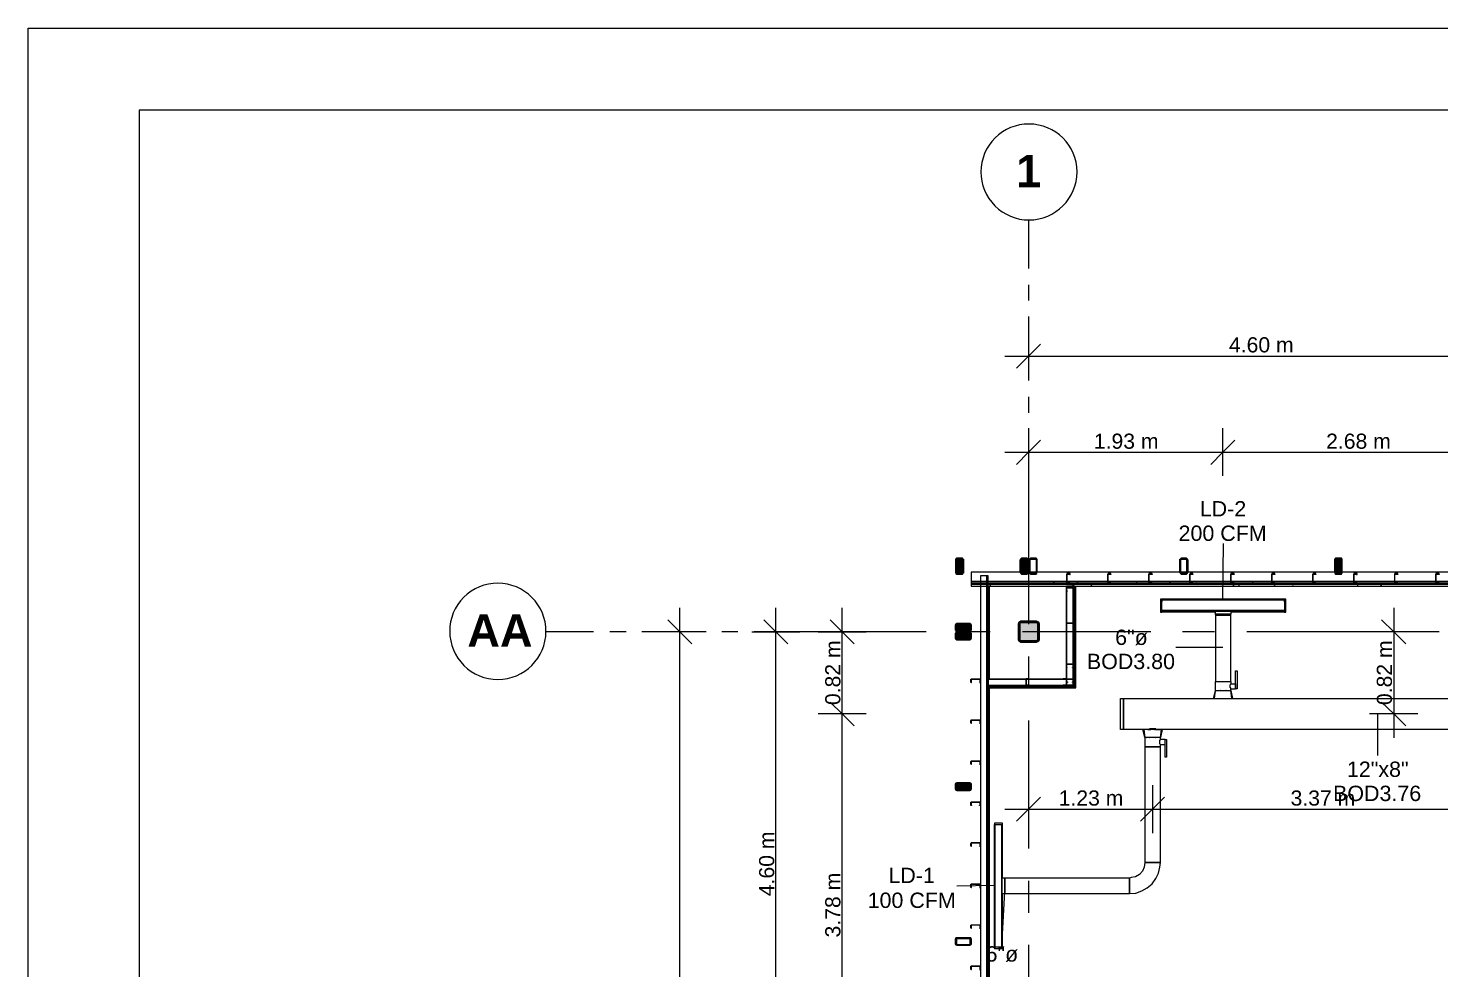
# Model space of a CAD drawing. Header units: metres. Extents: x -2 to 207, y -8 to 52.
# Drawn here: x -2.09 to 11.9, y 42.82 to 52.14 of the extents above; entities that cross this region are included whole.
import ezdxf

# ---------------------------------------------------------------- set-up
doc = ezdxf.new("R2010")
doc.units = ezdxf.units.M
for name, color, linetype, lineweight in [('HVAC - Ductos', 5, 'Continuous', 0), ('PDF_Text', 7, 'Continuous', 0), ('pie de plano', 7, 'Continuous', 0)]:
    doc.layers.add(name, color=color, linetype=linetype, lineweight=lineweight)
doc.layers.add('PDF_Geometry', color=7, linetype='Continuous', lineweight=0, true_color=0xaaaaaa)
doc.layers.add('PDF_Solid Fills', color=7, linetype='Continuous', lineweight=0, true_color=0xffffff)
doc.styles.add('PDF Helvetica', font='')
doc.styles.add('PDF Helvetica Bold', font='')
doc.styles.get('PDF Helvetica').set_extended_font_data('Helvetica')
doc.styles.get('PDF Helvetica Bold').set_extended_font_data('Helvetica', bold=True)

msp = doc.modelspace()

# ---------------------------------------------------------------- hatches: boundary and pattern name
at = {"layer": 'PDF_Solid Fills', "lineweight": 0, "transparency": 33554559}
for points in [[(7.161, 46.735), (7.161, 46.74), (7.165, 46.744), (7.17, 46.886), (7.17, 46.886), (7.165, 46.891), (7.096, 46.891), (7.096, 46.74), (7.106, 46.74), (7.16, 46.735)], [(7.747, 46.74), (7.801, 46.735), (7.802, 46.735), (7.802, 46.74), (7.807, 46.744), (7.811, 46.886), (7.811, 46.886), (7.807, 46.891), (7.738, 46.891), (7.733, 46.882), (7.733, 46.749), (7.738, 46.749), (7.738, 46.74)], [(7.825, 46.749), (7.829, 46.753), (7.834, 46.882), (7.894, 46.882), (7.894, 46.744), (7.834, 46.749), (7.829, 46.749), (7.829, 46.74), (7.834, 46.74), (7.889, 46.735), (7.889, 46.735), (7.889, 46.74), (7.898, 46.74), (7.898, 46.891), (7.829, 46.891), (7.825, 46.882)], [(9.314, 46.749), (9.319, 46.753), (9.323, 46.882), (9.383, 46.882), (9.383, 46.744), (9.323, 46.749), (9.319, 46.749), (9.319, 46.74), (9.328, 46.74), (9.378, 46.735), (9.378, 46.735), (9.378, 46.74), (9.387, 46.744), (9.392, 46.886), (9.387, 46.891), (9.319, 46.891), (9.314, 46.882)], [(10.913, 46.735), (10.913, 46.74), (10.918, 46.744), (10.922, 46.886), (10.922, 46.886), (10.918, 46.891), (10.849, 46.891), (10.849, 46.74), (10.858, 46.74), (10.912, 46.735)], [(7.092, 46.181), (7.096, 46.181), (7.096, 46.172), (7.106, 46.172), (7.234, 46.167), (7.234, 46.172), (7.243, 46.176), (7.248, 46.239), (7.248, 46.24), (7.243, 46.245), (7.096, 46.245), (7.092, 46.236)], [(7.106, 46.089), (7.233, 46.085), (7.234, 46.085), (7.234, 46.089), (7.243, 46.094), (7.248, 46.157), (7.248, 46.158), (7.243, 46.162), (7.096, 46.162), (7.092, 46.153), (7.092, 46.098), (7.096, 46.098), (7.096, 46.089)], [(7.715, 46.085), (7.72, 46.085), (7.72, 46.075), (7.724, 46.075), (7.729, 46.071), (7.738, 46.066), (7.894, 46.062), (7.894, 46.066), (7.907, 46.071), (7.917, 46.08), (7.921, 46.249), (7.917, 46.249), (7.917, 46.259), (7.907, 46.268), (7.729, 46.268), (7.724, 46.263), (7.72, 46.259), (7.715, 46.245)], [(7.106, 44.595), (7.233, 44.591), (7.234, 44.591), (7.234, 44.595), (7.243, 44.6), (7.248, 44.663), (7.248, 44.664), (7.243, 44.669), (7.096, 44.669), (7.092, 44.66), (7.092, 44.605), (7.096, 44.605), (7.096, 44.595)]]:
    msp.add_hatch(color=256, dxfattribs=at).paths.add_polyline_path(points)
h = msp.add_hatch(color=256, dxfattribs=at)
h.paths.add_polyline_path([(11.444, 46.74), (11.472, 46.735), (11.472, 46.74)])
h.paths.add_polyline_path([(11.444, 46.735), (11.44, 46.735), (11.44, 46.648)])
h = msp.add_hatch(color=256, dxfattribs=at)
h.paths.add_polyline_path([(9.41, 46.648), (9.41, 46.666), (7.248, 46.666), (7.248, 46.648)])
h.paths.add_polyline_path([(12.411, 46.648), (12.411, 46.666), (12.255, 46.666), (12.255, 46.648)])
h.paths.add_polyline_path([(12.251, 46.648), (12.251, 46.666), (11.444, 46.666), (11.444, 46.648)])
h.paths.add_polyline_path([(11.44, 46.648), (11.44, 46.666), (9.415, 46.666), (9.415, 46.648)])
h = msp.add_hatch(color=256, dxfattribs=at)
h.paths.add_polyline_path([(7.403, 34.429), (7.417, 34.429), (7.417, 46.717), (7.403, 46.717)])
h.paths.add_polyline_path([(7.403, 22.736), (7.417, 22.736), (7.417, 32.898), (7.403, 32.898)])
h.paths.add_polyline_path([(7.403, 21.233), (7.417, 21.233), (7.417, 22.722), (7.403, 22.722)])
h.paths.add_polyline_path([(7.417, 21.215), (7.403, 21.215), (7.403, 8.922), (7.417, 8.922)])
h.paths.add_polyline_path([(7.403, 32.912), (7.417, 32.912), (7.417, 34.41), (7.403, 34.41)])
h = msp.add_hatch(color=256, dxfattribs=at)
h.paths.add_polyline_path([(7.243, 43.07), (7.248, 43.133), (7.248, 43.134), (7.096, 43.134), (7.092, 43.129), (7.092, 43.07), (7.096, 43.07), (7.101, 43.065), (7.101, 43.129), (7.238, 43.129), (7.238, 43.065)])
h.paths.add_polyline_path([(7.106, 43.065), (7.233, 43.061), (7.234, 43.061), (7.234, 43.065)])

# ---------------------------------------------------------------- linework, layer by layer
at = {"layer": 'HVAC - Ductos', "color": 252, "lineweight": 0, "true_color": 0x939598}
for points in [[(7.816, 49.131), (7.816, 48.893), (7.816, 48.655)], [(7.935, 49.012), (7.816, 48.893), (7.697, 48.774)], [(7.582, 48.893), (12.416, 48.893), (21.611, 48.893), (30.811, 48.893), (40.007, 48.893), (49.202, 48.893), (58.636, 48.893)], [(7.816, 48.178), (7.816, 47.94), (7.816, 47.707)], [(9.74, 47.707), (9.74, 47.94), (9.74, 48.178)], [(7.935, 48.059), (7.816, 47.94), (7.697, 47.821)], [(9.859, 48.059), (9.74, 47.94), (9.621, 47.821)], [(7.582, 47.94), (9.74, 47.94), (12.416, 47.94), (13.625, 47.94), (15.875, 47.94), (18.06, 47.94), (20.214, 47.94), (21.611, 47.94), (22.844, 47.94), (25.212, 47.94), (27.274, 47.94), (29.469, 47.94)], [(4.361, 9.138), (4.361, 46.401)], [(5.314, 9.138), (5.314, 13.976), (5.314, 23.172), (5.314, 32.372), (5.314, 41.567), (5.314, 46.401)], [(5.557, 17.179), (5.571, 17.206), (5.612, 17.229), (5.676, 17.247), (5.763, 17.261), (5.864, 17.27), (5.969, 17.275), (5.969, 17.279), (5.969, 17.573), (5.969, 19.786), (5.969, 21.852), (5.969, 23.172), (5.969, 26.296), (5.969, 28.711), (5.969, 32.372), (5.969, 38.341), (5.969, 41.567), (5.969, 45.351), (5.969, 46.401)], [(4.599, 46.162), (4.361, 46.162), (4.123, 46.162)], [(4.242, 46.282), (4.361, 46.162), (4.48, 46.043)], [(5.076, 46.162), (5.314, 46.162), (5.552, 46.162)], [(5.195, 46.282), (5.314, 46.162), (5.433, 46.043)], [(5.731, 46.162), (5.969, 46.162), (6.208, 46.162)], [(5.85, 46.282), (5.969, 46.162), (6.088, 46.043)], [(5.85, 45.466), (5.969, 45.351), (6.088, 45.232)], [(6.208, 45.351), (5.969, 45.351), (5.731, 45.351)]]:
    msp.add_lwpolyline(points, dxfattribs=at)
at = {"layer": 'HVAC - Ductos', "lineweight": 0}
for points in [[(9.74, 46.488), (9.745, 47.038)], [(10.349, 46.465), (10.349, 46.488), (10.349, 46.483), (9.135, 46.483), (9.135, 46.488), (9.135, 46.465)], [(10.349, 46.488), (9.135, 46.488)], [(9.135, 46.414), (9.135, 46.424), (9.135, 46.433)], [(9.667, 46.359), (9.135, 46.359), (9.135, 46.364), (9.135, 46.382), (9.135, 46.392)], [(9.135, 46.378), (9.135, 46.382), (9.135, 46.387)], [(9.135, 46.364), (9.667, 46.364)], [(9.658, 45.503), (9.667, 45.581), (9.667, 45.672), (9.676, 45.672), (9.69, 45.672), (9.703, 45.672), (9.722, 45.672), (9.74, 45.672), (9.763, 45.672), (9.781, 45.672), (9.795, 45.672), (9.809, 45.672), (9.818, 45.672), (9.818, 46.327), (9.813, 46.327)], [(9.667, 46.337), (9.667, 46.369), (9.676, 46.369), (9.69, 46.369), (9.703, 46.369), (9.722, 46.369), (9.74, 46.369), (9.763, 46.369), (9.781, 46.369), (9.795, 46.369), (9.809, 46.369), (9.818, 46.369), (9.818, 46.337), (9.813, 46.337), (9.795, 46.337), (9.772, 46.337), (9.74, 46.337), (9.713, 46.337), (9.685, 46.337), (9.671, 46.337), (9.662, 46.337), (9.667, 46.327), (9.671, 46.327), (9.69, 46.327), (9.713, 46.327), (9.74, 46.327), (9.772, 46.327), (9.795, 46.327), (9.813, 46.327), (9.818, 46.327), (9.818, 46.337)], [(9.671, 46.327), (9.667, 46.327), (9.667, 45.672), (9.676, 45.672), (9.69, 45.672), (9.703, 45.672), (9.722, 45.672), (9.74, 45.672), (9.763, 45.672), (9.781, 45.672), (9.795, 45.672), (9.809, 45.672), (9.818, 45.672), (9.818, 45.649), (9.864, 45.649), (9.864, 45.645), (9.864, 45.64), (9.864, 45.631), (9.864, 45.626), (9.864, 45.622), (9.864, 45.613), (9.864, 45.608), (9.864, 45.603)], [(9.676, 46.327), (9.69, 46.327), (9.703, 46.327), (9.713, 46.327)], [(9.717, 46.327), (9.722, 46.327), (9.74, 46.327), (9.763, 46.327), (9.768, 46.327)], [(9.772, 46.327), (9.781, 46.327), (9.795, 46.327), (9.809, 46.327)], [(10.349, 46.392), (10.349, 46.382), (10.349, 46.364), (10.349, 46.359), (9.818, 46.359)], [(9.818, 46.364), (10.349, 46.364)], [(10.349, 46.433), (10.349, 46.424), (10.349, 46.414)], [(10.349, 46.387), (10.349, 46.382), (10.349, 46.378)], [(11.431, 46.401), (11.431, 45.113)], [(11.669, 46.162), (11.431, 46.162), (11.192, 46.162)], [(11.55, 46.043), (11.431, 46.162), (11.312, 46.282)], [(9.74, 46.007), (9.273, 46.007)], [(9.667, 45.581), (9.671, 45.581), (9.667, 45.581), (9.671, 45.581), (9.676, 45.581), (9.69, 45.581), (9.703, 45.581), (9.722, 45.581), (9.74, 45.581), (9.763, 45.581), (9.781, 45.581), (9.795, 45.581), (9.809, 45.581), (9.813, 45.581), (9.818, 45.581), (9.818, 45.599), (9.864, 45.599), (9.864, 45.778), (9.882, 45.778), (9.882, 45.599), (9.864, 45.599)], [(9.818, 45.599), (9.818, 45.603), (9.818, 45.608), (9.813, 45.613), (9.813, 45.622), (9.813, 45.631), (9.813, 45.64), (9.818, 45.645), (9.818, 45.649)], [(9.012, 45.196), (8.755, 45.196), (8.755, 45.503), (12.347, 45.503), (12.347, 45.196), (9.076, 45.196)], [(9.648, 45.503), (9.667, 45.581), (9.648, 45.503)], [(9.648, 45.503), (9.653, 45.503), (9.658, 45.503), (9.667, 45.503)], [(9.671, 45.503), (9.69, 45.503)], [(9.694, 45.503), (9.699, 45.503), (9.708, 45.503), (9.722, 45.503), (9.726, 45.503), (9.731, 45.503), (9.754, 45.503), (9.758, 45.503), (9.763, 45.503), (9.777, 45.503), (9.786, 45.503), (9.79, 45.503), (9.795, 45.503), (9.813, 45.503)], [(9.818, 45.503), (9.827, 45.503), (9.832, 45.503), (9.836, 45.503), (9.818, 45.581), (9.836, 45.503)], [(9.827, 45.503), (9.818, 45.581)], [(11.55, 45.232), (11.431, 45.351), (11.312, 45.466)], [(11.669, 45.351), (11.431, 45.351), (11.192, 45.351)], [(11.27, 45.351), (11.27, 44.939)], [(8.947, 45.196), (8.966, 45.118), (8.947, 45.196)], [(8.993, 45.196), (8.989, 45.196), (8.97, 45.196), (8.961, 45.196), (8.957, 45.196), (8.966, 45.118)], [(8.961, 45.196), (8.966, 45.196)], [(9.071, 45.196), (9.085, 45.196), (9.089, 45.196), (9.099, 45.196), (9.117, 45.196), (9.126, 45.196), (9.135, 45.196), (9.14, 45.196), (9.121, 45.118), (9.117, 45.118), (9.112, 45.118), (9.108, 45.118), (9.099, 45.118), (9.08, 45.118), (9.062, 45.118), (9.044, 45.118), (9.025, 45.118), (9.007, 45.118), (8.989, 45.118), (8.979, 45.118), (8.975, 45.118), (8.97, 45.118), (8.966, 45.118), (8.966, 45.026), (8.97, 45.026), (8.979, 45.026), (8.989, 45.026), (9.007, 45.026), (9.025, 45.026), (9.044, 45.026), (9.062, 45.026), (9.08, 45.026), (9.099, 45.026), (9.108, 45.026), (9.117, 45.026), (9.121, 45.026), (9.121, 45.049), (9.167, 45.049), (9.167, 45.054), (9.167, 45.058), (9.167, 45.067), (9.167, 45.072), (9.167, 45.081), (9.167, 45.086), (9.167, 45.09), (9.167, 45.095)], [(8.998, 45.196), (9.002, 45.196), (9.016, 45.196)], [(9.085, 45.196), (9.076, 45.196), (9.057, 45.196), (9.034, 45.196), (9.012, 45.196), (9.002, 45.196)], [(9.012, 45.205), (9.034, 45.205), (9.057, 45.205), (9.076, 45.205)], [(9.021, 45.196), (9.025, 45.196)], [(9.062, 45.196), (9.067, 45.196)], [(9.167, 45.099), (9.121, 45.099), (9.121, 45.118), (9.131, 45.196)], [(9.135, 45.196), (9.14, 45.196), (9.121, 45.118)], [(9.121, 45.049), (9.117, 45.054), (9.117, 45.058), (9.117, 45.067), (9.117, 45.077), (9.117, 45.086), (9.117, 45.09), (9.121, 45.095), (9.121, 45.099)], [(7.816, 44.646), (7.816, 44.408), (7.816, 44.169)], [(9.044, 44.646), (9.044, 44.408), (9.044, 44.169)], [(7.935, 44.527), (7.816, 44.408), (7.697, 44.289)], [(9.163, 44.527), (9.044, 44.408), (8.925, 44.289)], [(7.582, 44.408), (9.044, 44.408), (12.416, 44.408), (13.172, 44.408), (14.67, 44.408), (18.056, 44.408), (21.611, 44.408), (22.367, 44.408), (24.081, 44.408), (25.955, 44.408), (28.31, 44.408), (31.279, 44.408), (32.887, 44.408), (36.8, 44.408), (40.607, 44.408), (44.084, 44.408), (47.063, 44.408), (48.579, 44.408), (49.202, 44.408), (51.598, 44.408), (53.312, 44.408), (55.681, 44.408), (58.636, 44.408)], [(7.509, 43.042), (7.5, 43.042), (7.481, 43.042), (7.477, 43.042), (7.477, 44.256), (7.481, 44.256), (7.5, 44.256), (7.509, 44.256)], [(7.481, 44.256), (7.481, 43.042)], [(7.495, 44.256), (7.5, 44.256), (7.504, 44.256)], [(7.532, 44.256), (7.536, 44.256), (7.541, 44.256), (7.559, 44.256), (7.555, 44.256), (7.555, 43.725)], [(7.536, 44.256), (7.541, 44.256), (7.545, 44.256)], [(7.559, 43.725), (7.559, 44.256)], [(7.477, 43.652), (7.106, 43.647)], [(7.582, 43.652), (7.55, 43.111)], [(7.532, 43.042), (7.536, 43.042), (7.541, 43.042), (7.559, 43.042), (7.555, 43.042), (7.555, 43.574)], [(7.559, 43.042), (7.559, 43.574)], [(7.504, 43.042), (7.5, 43.042), (7.495, 43.042)], [(7.545, 43.042), (7.541, 43.042), (7.536, 43.042)]]:
    msp.add_lwpolyline(points, dxfattribs=at)
for points in [[(9.121, 46.488), (9.121, 46.359), (9.135, 46.359), (9.135, 46.488)], [(10.349, 46.373), (9.135, 46.373), (9.135, 46.479), (10.349, 46.479), (10.349, 46.373), (10.349, 46.369), (9.135, 46.369), (9.135, 46.373)], [(9.135, 46.469), (9.135, 46.465), (9.135, 46.46), (9.135, 46.465)], [(10.363, 46.488), (10.349, 46.488), (10.349, 46.359), (10.363, 46.359)], [(10.349, 46.46), (10.349, 46.465), (10.349, 46.469), (10.349, 46.465)], [(8.755, 45.503), (8.755, 45.196), (8.727, 45.196), (8.727, 45.503)], [(9.717, 45.581), (9.713, 45.581)], [(9.772, 45.581), (9.768, 45.581)], [(8.952, 45.196), (8.947, 45.196)], [(8.97, 45.118), (8.975, 45.118)], [(8.979, 45.118), (8.984, 45.118)], [(9.012, 45.118), (9.016, 45.118)], [(9.071, 45.118), (9.076, 45.118)], [(9.181, 44.921), (9.167, 44.921), (9.167, 45.099), (9.181, 45.099)], [(9.121, 45.026), (9.117, 45.026), (9.108, 45.026), (9.099, 45.026), (9.08, 45.026), (9.062, 45.026), (9.044, 45.026), (9.025, 45.026), (9.007, 45.026), (8.989, 45.026), (8.979, 45.026), (8.97, 45.026), (8.966, 45.026), (8.966, 43.881), (8.97, 43.881), (8.979, 43.881), (8.989, 43.881), (9.007, 43.881), (9.025, 43.881), (9.044, 43.881), (9.062, 43.881), (9.08, 43.881), (9.099, 43.881), (9.108, 43.881), (9.117, 43.881), (9.121, 43.881)], [(7.477, 44.27), (7.477, 44.256), (7.559, 44.256), (7.559, 44.27)], [(7.55, 44.256), (7.55, 43.042), (7.55, 44.256), (7.55, 43.042), (7.486, 43.042), (7.486, 44.256)], [(7.582, 43.574), (7.582, 43.578), (7.582, 43.588), (7.582, 43.597), (7.582, 43.615), (7.582, 43.629), (7.582, 43.652), (7.582, 43.67), (7.582, 43.688), (7.582, 43.702), (7.582, 43.716), (7.582, 43.72), (7.582, 43.725), (7.582, 43.716), (7.582, 43.702), (7.582, 43.688), (7.582, 43.67), (7.582, 43.652), (7.582, 43.629), (7.582, 43.61), (7.582, 43.597), (7.582, 43.583), (7.582, 43.578), (7.582, 43.574), (8.815, 43.574), (8.879, 43.578), (8.938, 43.601), (8.989, 43.629), (9.039, 43.67), (9.076, 43.72), (9.103, 43.775), (9.117, 43.835), (9.121, 43.881), (9.117, 43.881), (9.108, 43.881), (9.099, 43.881), (9.08, 43.881), (9.062, 43.881), (9.044, 43.881), (9.025, 43.881), (9.007, 43.881), (8.989, 43.881), (8.979, 43.881), (8.97, 43.881), (8.966, 43.881), (8.961, 43.835), (8.943, 43.794), (8.915, 43.762), (8.874, 43.739), (8.833, 43.73), (8.815, 43.725), (8.815, 43.716), (8.815, 43.702), (8.815, 43.688), (8.815, 43.67), (8.815, 43.652), (8.815, 43.629), (8.815, 43.61), (8.815, 43.597), (8.815, 43.583), (8.815, 43.578), (8.815, 43.574), (8.815, 43.578), (8.815, 43.583), (8.815, 43.597), (8.815, 43.61), (8.815, 43.629), (8.815, 43.652), (8.815, 43.67), (8.815, 43.688), (8.815, 43.702), (8.815, 43.716), (8.815, 43.725), (7.582, 43.725), (7.55, 43.725), (7.55, 43.72), (7.55, 43.716), (7.55, 43.702), (7.55, 43.688), (7.55, 43.67), (7.55, 43.652), (7.55, 43.629), (7.55, 43.615), (7.55, 43.597), (7.55, 43.588), (7.55, 43.578), (7.55, 43.574)], [(7.477, 43.029), (7.559, 43.029), (7.559, 43.042), (7.477, 43.042)]]:
    msp.add_lwpolyline(points, close=True, dxfattribs=at)
at = {"layer": 'PDF_Geometry', "lineweight": 0}
for points in [[(7.82, 51.189, 0.416651), (7.344, 50.717, 0.414636), (7.82, 50.24, 0.411021), (8.297, 50.717, 0.413031)], [(2.561, 46.644, 0.418242), (2.084, 46.167, 0.41466), (2.561, 45.691, 0.411074), (3.037, 46.167, 0.414665)]]:
    msp.add_lwpolyline(points, format="xyb", close=True, dxfattribs=at)
for points in [[(7.816, 50.236), (7.816, 49.759)], [(7.816, 47.697), (7.816, 46.24)], [(7.096, 46.744), (7.096, 46.749), (7.096, 46.877), (7.096, 46.882)], [(7.101, 46.886), (7.106, 46.891), (7.161, 46.891), (7.165, 46.886)], [(7.101, 46.877), (7.101, 46.749)], [(7.165, 46.882), (7.161, 46.882), (7.106, 46.882)], [(7.151, 46.882), (7.156, 46.891)], [(7.165, 46.749), (7.165, 46.877)], [(7.17, 46.882), (7.17, 46.877), (7.17, 46.749), (7.17, 46.744)], [(7.733, 46.753), (7.733, 46.877), (7.738, 46.882)], [(7.742, 46.886), (7.747, 46.891), (7.802, 46.891), (7.807, 46.886)], [(7.742, 46.877), (7.742, 46.753)], [(7.807, 46.882), (7.802, 46.882), (7.747, 46.882)], [(7.807, 46.753), (7.807, 46.877)], [(7.811, 46.882), (7.811, 46.877), (7.811, 46.753)], [(7.825, 46.753), (7.825, 46.877), (7.825, 46.882)], [(7.829, 46.886), (7.834, 46.891), (7.889, 46.891), (7.894, 46.886)], [(7.889, 46.882), (7.834, 46.882), (7.829, 46.882)], [(7.829, 46.877), (7.829, 46.753)], [(7.894, 46.753), (7.894, 46.877)], [(7.898, 46.882), (7.898, 46.877), (7.898, 46.753)], [(9.314, 46.753), (9.314, 46.877), (9.314, 46.882)], [(9.319, 46.886), (9.328, 46.891), (9.378, 46.891), (9.383, 46.886)], [(9.323, 46.882), (9.319, 46.882)], [(9.319, 46.877), (9.319, 46.753)], [(9.378, 46.882), (9.328, 46.882)], [(9.383, 46.753), (9.383, 46.877)], [(9.387, 46.882), (9.392, 46.877), (9.392, 46.753)], [(10.849, 46.753), (10.849, 46.877), (10.849, 46.882)], [(10.853, 46.886), (10.858, 46.891), (10.913, 46.891), (10.918, 46.886)], [(10.853, 46.877), (10.853, 46.753)], [(10.918, 46.882), (10.913, 46.882), (10.858, 46.882)], [(10.918, 46.749), (10.922, 46.753), (10.922, 46.877), (10.922, 46.882)], [(10.918, 46.753), (10.918, 46.877)], [(7.096, 46.827), (7.101, 46.831)], [(7.165, 46.74), (7.161, 46.735), (7.106, 46.735), (7.101, 46.74)], [(7.106, 46.744), (7.161, 46.744), (7.165, 46.744)], [(60.07, 46.767), (12.411, 46.772), (12.411, 46.753), (7.248, 46.753), (7.248, 46.616), (12.411, 46.616), (12.411, 46.634), (60.07, 46.63)], [(7.889, 46.735), (7.889, 46.74)], [(7.898, 46.744), (7.898, 46.749)], [(10.904, 46.735), (10.908, 46.744)], [(7.248, 46.666), (8.196, 46.666), (8.599, 46.666), (9.007, 46.666), (9.41, 46.666)], [(7.248, 46.648), (8.196, 46.648), (8.599, 46.648), (9.007, 46.648), (9.41, 46.648)], [(7.248, 46.634), (12.411, 46.634)], [(8.178, 34.41), (8.471, 34.41), (8.471, 34.429), (7.417, 34.429), (7.417, 46.717), (7.339, 46.717), (7.339, 8.922)], [(9.41, 8.877), (9.007, 8.877), (8.599, 8.877), (8.196, 8.877), (7.403, 8.877), (7.403, 8.89), (7.403, 8.909), (7.403, 8.922), (7.403, 21.215), (7.403, 21.22), (7.403, 21.233), (7.403, 22.722), (7.403, 22.736), (7.403, 32.898), (7.403, 32.912), (7.403, 34.41), (7.403, 34.429), (7.403, 46.717)], [(7.417, 34.429), (7.417, 46.717)], [(7.417, 45.736), (7.417, 46.616), (7.417, 45.695), (7.417, 46.616)], [(7.422, 41.668), (7.422, 45.617), (8.274, 45.617), (7.417, 45.617), (8.274, 45.617), (7.417, 45.617), (8.269, 45.617), (8.269, 45.631), (8.269, 46.616), (8.269, 45.617), (8.274, 45.617), (8.274, 46.616)], [(8.269, 46.616), (8.256, 46.616), (8.256, 45.631), (8.269, 45.631), (7.417, 45.631), (8.256, 45.631), (8.256, 45.695), (8.191, 45.695), (7.417, 45.695)], [(7.422, 45.695), (7.422, 46.616)], [(8.191, 45.695), (8.191, 46.616)], [(8.274, 46.616), (8.191, 46.616)], [(8.191, 46.616), (8.191, 45.695), (8.256, 45.695), (8.256, 46.616)], [(8.274, 46.616), (8.274, 45.695)], [(8.283, 45.608), (8.283, 46.616)], [(8.283, 45.608), (8.283, 46.616)], [(8.283, 45.608), (8.283, 46.616)], [(8.283, 45.608), (8.283, 46.616)], [(9.415, 46.666), (9.818, 46.666), (10.226, 46.666), (10.629, 46.666), (11.037, 46.666), (11.44, 46.666)], [(9.415, 46.648), (9.818, 46.648), (10.226, 46.648), (10.629, 46.648), (11.037, 46.648), (11.44, 46.648)], [(11.444, 46.666), (11.848, 46.666), (12.251, 46.666)], [(11.444, 46.648), (11.848, 46.648), (12.251, 46.648)], [(3.509, 46.162), (3.032, 46.162)], [(3.83, 46.162), (3.669, 46.162)], [(6.803, 46.162), (5.575, 46.162)], [(7.096, 46.176), (7.092, 46.181), (7.092, 46.231), (7.096, 46.24)], [(7.101, 46.24), (7.106, 46.245), (7.234, 46.245), (7.238, 46.24)], [(7.101, 46.231), (7.101, 46.181)], [(7.238, 46.172), (7.234, 46.167), (7.106, 46.167), (7.101, 46.172)], [(7.101, 46.158), (7.106, 46.162), (7.234, 46.162), (7.238, 46.158)], [(7.234, 46.24), (7.106, 46.24)], [(7.106, 46.176), (7.234, 46.176)], [(7.435, 46.162), (7.119, 46.162)], [(7.238, 46.181), (7.238, 46.231)], [(7.243, 46.24), (7.248, 46.231), (7.248, 46.181), (7.243, 46.176)], [(7.729, 46.24), (7.729, 46.085)], [(7.894, 46.254), (7.738, 46.254)], [(9.025, 46.162), (7.756, 46.162)], [(7.903, 46.249), (7.912, 46.259)], [(7.907, 46.085), (7.907, 46.24)], [(9.658, 46.162), (9.341, 46.162)], [(11.247, 46.162), (9.978, 46.162)], [(11.88, 46.162), (11.564, 46.162)], [(7.096, 46.089), (7.092, 46.098), (7.092, 46.149), (7.096, 46.153)], [(7.101, 46.149), (7.101, 46.098)], [(7.101, 46.085), (7.106, 46.085), (7.234, 46.085), (7.238, 46.085), (7.243, 46.094)], [(7.101, 46.094), (7.101, 46.089)], [(7.234, 46.153), (7.106, 46.153)], [(7.106, 46.089), (7.234, 46.089)], [(7.238, 46.098), (7.238, 46.149)], [(7.238, 46.089), (7.238, 46.094)], [(7.243, 46.153), (7.248, 46.149), (7.248, 46.098), (7.243, 46.089)], [(7.724, 46.071), (7.733, 46.08)], [(7.738, 46.075), (7.894, 46.075)], [(7.839, 46.062), (7.848, 46.075)], [(7.907, 46.13), (7.921, 46.144)], [(7.816, 45.92), (7.816, 45.603)], [(7.417, 45.695), (8.191, 45.695)], [(7.417, 45.695), (7.417, 45.617)], [(7.417, 41.668), (7.417, 45.617), (7.417, 41.668), (7.417, 45.576)], [(8.274, 45.617), (7.417, 45.617)], [(7.422, 45.617), (8.274, 45.617), (7.417, 45.617)], [(7.417, 45.617), (8.274, 45.617), (7.417, 45.617)], [(7.426, 45.608), (8.283, 45.608)], [(7.426, 45.608), (8.283, 45.608)], [(7.426, 45.608), (8.283, 45.608)], [(7.426, 45.608), (8.283, 45.608)], [(8.274, 45.617), (8.274, 45.695)], [(8.274, 45.617), (8.274, 45.613), (8.279, 45.608), (8.283, 45.608)], [(8.274, 45.617), (8.274, 45.613), (8.279, 45.608), (8.283, 45.608)], [(7.816, 45.287), (7.816, 44.018)], [(7.096, 44.6), (7.092, 44.605), (7.092, 44.655), (7.096, 44.664)], [(7.101, 44.669), (7.106, 44.669), (7.234, 44.669), (7.238, 44.669)], [(7.101, 44.655), (7.101, 44.605)], [(7.234, 44.664), (7.106, 44.664)], [(7.238, 44.605), (7.238, 44.655)], [(7.243, 44.664), (7.248, 44.655), (7.248, 44.605), (7.243, 44.6)], [(7.238, 44.595), (7.234, 44.591), (7.106, 44.591), (7.101, 44.595)], [(7.106, 44.6), (7.234, 44.6)], [(7.816, 43.697), (7.816, 43.381)], [(7.096, 43.065), (7.092, 43.07), (7.092, 43.125), (7.096, 43.129)], [(7.101, 43.134), (7.106, 43.134), (7.234, 43.134), (7.238, 43.134)], [(7.101, 43.129), (7.101, 43.125), (7.101, 43.07), (7.101, 43.065)], [(7.234, 43.129), (7.106, 43.129)], [(7.238, 43.065), (7.238, 43.07), (7.238, 43.125), (7.238, 43.129)], [(7.243, 43.129), (7.248, 43.125), (7.248, 43.07), (7.243, 43.065)], [(7.238, 43.061), (7.234, 43.061), (7.106, 43.061), (7.101, 43.061)], [(7.225, 43.061), (7.234, 43.065), (7.106, 43.065)], [(7.238, 43.074), (7.248, 43.079)], [(7.816, 43.065), (7.816, 41.796)]]:
    msp.add_lwpolyline(points, dxfattribs=at)
at = {"layer": 'PDF_Geometry', "color": 252, "lineweight": 0, "true_color": 0x939598}
for points in [[(7.816, 49.599), (7.816, 49.443)], [(7.816, 49.283), (7.816, 48.65)], [(7.816, 48.49), (7.816, 48.33)], [(7.816, 48.174), (7.816, 47.697)], [(4.622, 46.162), (3.985, 46.162)], [(4.938, 46.162), (4.778, 46.162)], [(5.575, 46.162), (5.099, 46.162)]]:
    msp.add_lwpolyline(points, dxfattribs=at)
at = {"layer": 'PDF_Geometry', "lineweight": 0}
for points in [[(7.17, 46.877), (7.165, 46.886), (7.161, 46.891), (7.106, 46.891), (7.096, 46.886), (7.096, 46.877), (7.096, 46.749), (7.096, 46.74), (7.106, 46.735), (7.161, 46.735), (7.165, 46.74), (7.17, 46.749)], [(7.106, 46.882), (7.161, 46.882), (7.165, 46.877), (7.165, 46.749), (7.161, 46.744), (7.106, 46.744), (7.101, 46.744), (7.101, 46.749), (7.101, 46.877), (7.101, 46.882)], [(7.802, 46.735), (7.807, 46.74), (7.811, 46.749), (7.811, 46.877), (7.807, 46.886), (7.802, 46.891), (7.747, 46.891), (7.738, 46.886), (7.733, 46.877), (7.733, 46.749), (7.738, 46.74), (7.747, 46.735)], [(7.802, 46.744), (7.747, 46.744), (7.742, 46.744), (7.742, 46.749), (7.742, 46.877), (7.742, 46.882), (7.747, 46.882), (7.802, 46.882), (7.807, 46.877), (7.807, 46.749)], [(7.825, 46.749), (7.829, 46.74), (7.834, 46.735), (7.889, 46.735), (7.898, 46.74), (7.898, 46.749), (7.898, 46.877), (7.898, 46.886), (7.889, 46.891), (7.834, 46.891), (7.829, 46.886), (7.825, 46.877)], [(7.889, 46.744), (7.834, 46.744), (7.829, 46.749), (7.829, 46.877), (7.834, 46.882), (7.889, 46.882), (7.894, 46.882), (7.894, 46.877), (7.894, 46.749), (7.894, 46.744)], [(9.314, 46.749), (9.319, 46.74), (9.328, 46.735), (9.378, 46.735), (9.387, 46.74), (9.392, 46.749), (9.392, 46.877), (9.387, 46.886), (9.378, 46.891), (9.328, 46.891), (9.319, 46.886), (9.314, 46.877)], [(9.378, 46.744), (9.328, 46.744), (9.323, 46.744), (9.319, 46.749), (9.319, 46.877), (9.323, 46.882), (9.328, 46.882), (9.378, 46.882), (9.383, 46.882), (9.383, 46.877), (9.383, 46.749), (9.383, 46.744)], [(10.849, 46.749), (10.849, 46.74), (10.858, 46.735), (10.913, 46.735), (10.918, 46.74), (10.922, 46.749), (10.922, 46.877), (10.918, 46.886), (10.913, 46.891), (10.858, 46.891), (10.849, 46.886), (10.849, 46.877)], [(10.913, 46.744), (10.858, 46.744), (10.853, 46.744), (10.853, 46.749), (10.853, 46.877), (10.853, 46.882), (10.858, 46.882), (10.913, 46.882), (10.918, 46.877), (10.918, 46.749)], [(8.228, 46.74), (8.196, 46.74), (8.196, 46.735), (8.196, 46.648), (8.228, 46.648), (8.228, 46.653), (8.224, 46.653), (8.224, 46.648), (8.196, 46.648), (8.196, 46.735), (8.224, 46.735), (8.224, 46.731), (8.228, 46.731)], [(8.631, 46.74), (8.604, 46.74), (8.599, 46.735), (8.599, 46.648), (8.604, 46.648), (8.631, 46.648), (8.631, 46.653), (8.631, 46.648), (8.604, 46.648), (8.599, 46.648), (8.599, 46.735), (8.604, 46.735), (8.631, 46.735), (8.631, 46.731)], [(9.039, 46.74), (9.007, 46.74), (9.007, 46.735), (9.007, 46.648), (9.039, 46.648), (9.039, 46.653), (9.039, 46.648), (9.007, 46.648), (9.007, 46.735), (9.039, 46.735), (9.039, 46.731)], [(9.442, 46.74), (9.415, 46.74), (9.415, 46.735), (9.41, 46.735), (9.41, 46.648), (9.415, 46.648), (9.442, 46.648), (9.442, 46.653), (9.442, 46.648), (9.415, 46.648), (9.415, 46.735), (9.442, 46.735), (9.442, 46.731)], [(9.85, 46.74), (9.818, 46.74), (9.818, 46.735), (9.818, 46.648), (9.85, 46.648), (9.85, 46.653), (9.85, 46.648), (9.818, 46.648), (9.818, 46.735), (9.85, 46.735), (9.85, 46.731)], [(10.253, 46.74), (10.226, 46.74), (10.226, 46.735), (10.226, 46.648), (10.253, 46.648), (10.253, 46.653), (10.253, 46.648), (10.226, 46.648), (10.226, 46.735), (10.253, 46.735), (10.253, 46.731)], [(10.661, 46.74), (10.633, 46.74), (10.629, 46.735), (10.629, 46.648), (10.633, 46.648), (10.661, 46.648), (10.661, 46.653), (10.661, 46.648), (10.633, 46.648), (10.629, 46.648), (10.629, 46.735), (10.633, 46.735), (10.661, 46.735), (10.661, 46.731)], [(11.069, 46.74), (11.037, 46.74), (11.037, 46.735), (11.037, 46.648), (11.069, 46.648), (11.069, 46.653), (11.064, 46.653), (11.064, 46.648), (11.037, 46.648), (11.037, 46.735), (11.064, 46.735), (11.064, 46.731), (11.069, 46.731)], [(11.472, 46.74), (11.444, 46.74), (11.44, 46.735), (11.44, 46.648), (11.444, 46.648), (11.472, 46.648), (11.472, 46.653), (11.472, 46.648), (11.444, 46.648), (11.444, 46.735), (11.472, 46.735), (11.472, 46.731)], [(11.88, 46.74), (11.848, 46.74), (11.848, 46.735), (11.848, 46.648), (11.88, 46.648), (11.88, 46.653), (11.88, 46.648), (11.848, 46.648), (11.848, 46.735), (11.88, 46.735), (11.88, 46.731)], [(8.274, 45.613), (7.417, 45.613), (8.274, 45.613), (8.274, 46.616), (8.274, 45.617), (8.274, 46.616)], [(7.426, 46.616), (7.426, 45.695)], [(8.256, 46.598), (8.196, 46.598), (8.191, 46.598), (8.191, 46.566), (8.201, 46.566), (8.191, 46.566), (8.191, 46.598), (8.196, 46.598), (8.256, 46.598), (8.256, 46.566)], [(8.274, 46.616), (8.274, 45.617), (8.274, 45.613), (8.279, 45.608), (8.283, 45.608), (8.279, 45.608), (8.274, 45.613), (8.274, 45.617), (8.274, 46.616), (8.274, 45.617)], [(8.251, 46.566), (8.256, 46.566)], [(7.248, 46.231), (7.243, 46.24), (7.234, 46.245), (7.106, 46.245), (7.096, 46.24), (7.092, 46.231), (7.092, 46.181), (7.096, 46.172), (7.106, 46.167), (7.234, 46.167), (7.243, 46.172), (7.248, 46.181)], [(7.234, 46.085), (7.243, 46.089), (7.248, 46.098), (7.248, 46.149), (7.243, 46.158), (7.234, 46.162), (7.106, 46.162), (7.096, 46.158), (7.092, 46.149), (7.092, 46.098), (7.096, 46.089), (7.106, 46.085)], [(7.238, 46.231), (7.238, 46.181), (7.238, 46.176), (7.234, 46.176), (7.106, 46.176), (7.101, 46.176), (7.101, 46.181), (7.101, 46.231), (7.101, 46.236), (7.106, 46.24), (7.234, 46.24), (7.238, 46.236)], [(7.738, 46.268), (7.894, 46.268), (7.907, 46.263), (7.917, 46.254), (7.921, 46.24), (7.921, 46.085), (7.917, 46.075), (7.907, 46.066), (7.894, 46.062), (7.738, 46.062), (7.729, 46.066), (7.72, 46.075), (7.715, 46.085), (7.715, 46.24), (7.72, 46.254), (7.729, 46.263)], [(7.715, 46.24), (7.715, 46.085), (7.72, 46.075), (7.729, 46.066), (7.738, 46.062), (7.894, 46.062), (7.907, 46.066), (7.917, 46.075), (7.921, 46.085), (7.921, 46.24), (7.917, 46.254), (7.907, 46.263), (7.894, 46.268), (7.738, 46.268), (7.729, 46.263), (7.72, 46.254)], [(7.729, 46.24), (7.733, 46.249), (7.738, 46.254), (7.894, 46.254), (7.903, 46.249), (7.907, 46.24), (7.907, 46.085), (7.903, 46.08), (7.894, 46.075), (7.738, 46.075), (7.733, 46.08), (7.729, 46.085)], [(8.256, 46.245), (8.256, 46.249), (8.196, 46.249), (8.191, 46.249), (8.191, 46.245), (8.191, 46.217), (8.196, 46.217), (8.191, 46.217), (8.191, 46.245), (8.191, 46.249), (8.196, 46.249), (8.256, 46.249), (8.256, 46.245), (8.256, 46.217)], [(8.251, 46.217), (8.256, 46.217)], [(7.238, 46.149), (7.238, 46.098), (7.238, 46.094), (7.234, 46.089), (7.106, 46.089), (7.101, 46.094), (7.101, 46.098), (7.101, 46.149), (7.101, 46.153), (7.106, 46.153), (7.234, 46.153), (7.238, 46.153)], [(8.251, 45.81), (8.251, 45.814), (8.256, 45.814), (8.256, 45.842), (8.196, 45.842), (8.191, 45.842), (8.191, 45.814), (8.196, 45.814), (8.196, 45.81), (8.191, 45.81), (8.191, 45.842), (8.196, 45.842), (8.256, 45.842), (8.256, 45.81)], [(7.243, 45.695), (7.248, 45.695), (7.335, 45.695), (7.335, 45.663), (7.33, 45.663), (7.335, 45.663), (7.335, 45.695), (7.248, 45.695), (7.248, 45.663), (7.252, 45.663), (7.243, 45.663)], [(7.426, 45.608), (7.426, 41.668)], [(7.793, 45.636), (7.793, 45.695), (7.793, 45.7), (7.82, 45.7), (7.82, 45.691), (7.82, 45.695), (7.793, 45.695), (7.793, 45.636), (7.82, 45.636)], [(7.82, 45.64), (7.82, 45.636)], [(8.191, 45.7), (8.191, 45.695), (8.191, 45.636), (8.159, 45.636), (8.159, 45.64), (8.164, 45.64), (8.164, 45.636), (8.191, 45.636), (8.191, 45.695), (8.164, 45.695), (8.164, 45.691), (8.159, 45.691), (8.159, 45.7)], [(8.256, 45.636), (8.196, 45.636), (8.191, 45.636), (8.191, 45.668), (8.201, 45.668), (8.201, 45.663), (8.191, 45.663), (8.191, 45.636), (8.196, 45.636), (8.256, 45.636), (8.256, 45.663), (8.251, 45.663), (8.251, 45.668), (8.256, 45.668)], [(7.243, 45.287), (7.248, 45.287), (7.248, 45.292), (7.335, 45.292), (7.335, 45.287), (7.335, 45.26), (7.33, 45.26), (7.335, 45.26), (7.335, 45.287), (7.248, 45.287), (7.248, 45.26), (7.252, 45.26), (7.243, 45.26)], [(7.243, 44.88), (7.248, 44.884), (7.335, 44.884), (7.335, 44.88), (7.335, 44.852), (7.33, 44.852), (7.335, 44.852), (7.335, 44.88), (7.335, 44.884), (7.248, 44.884), (7.248, 44.88), (7.248, 44.852), (7.252, 44.852), (7.243, 44.852)], [(7.248, 44.655), (7.243, 44.664), (7.234, 44.669), (7.106, 44.669), (7.096, 44.664), (7.092, 44.655), (7.092, 44.605), (7.096, 44.595), (7.106, 44.591), (7.234, 44.591), (7.243, 44.595), (7.248, 44.605)], [(7.238, 44.655), (7.238, 44.605), (7.238, 44.6), (7.234, 44.6), (7.106, 44.6), (7.101, 44.6), (7.101, 44.605), (7.101, 44.655), (7.101, 44.66), (7.106, 44.664), (7.234, 44.664), (7.238, 44.66)], [(7.243, 44.476), (7.248, 44.476), (7.335, 44.476), (7.335, 44.444), (7.33, 44.444), (7.33, 44.449), (7.335, 44.449), (7.335, 44.476), (7.248, 44.476), (7.248, 44.449), (7.252, 44.449), (7.252, 44.444), (7.243, 44.444)], [(7.243, 44.069), (7.248, 44.073), (7.335, 44.073), (7.335, 44.069), (7.335, 44.041), (7.33, 44.041), (7.335, 44.041), (7.335, 44.069), (7.335, 44.073), (7.248, 44.073), (7.248, 44.069), (7.248, 44.041), (7.252, 44.041), (7.243, 44.041)], [(7.243, 43.665), (7.248, 43.665), (7.335, 43.665), (7.335, 43.633), (7.33, 43.633), (7.335, 43.633), (7.335, 43.665), (7.248, 43.665), (7.248, 43.633), (7.252, 43.633), (7.243, 43.633)], [(7.243, 43.258), (7.248, 43.258), (7.248, 43.262), (7.335, 43.262), (7.335, 43.258), (7.335, 43.23), (7.33, 43.23), (7.335, 43.23), (7.335, 43.258), (7.248, 43.258), (7.248, 43.23), (7.252, 43.23), (7.243, 43.23)], [(7.248, 43.125), (7.243, 43.134), (7.234, 43.134), (7.106, 43.134), (7.096, 43.134), (7.092, 43.125), (7.092, 43.07), (7.096, 43.065), (7.106, 43.061), (7.234, 43.061), (7.243, 43.065), (7.248, 43.07)], [(7.238, 43.125), (7.238, 43.07), (7.238, 43.065), (7.234, 43.065), (7.106, 43.065), (7.101, 43.065), (7.101, 43.07), (7.101, 43.125), (7.101, 43.129), (7.106, 43.129), (7.234, 43.129), (7.238, 43.129)], [(7.243, 42.854), (7.248, 42.854), (7.335, 42.854), (7.335, 42.822), (7.33, 42.822), (7.335, 42.822), (7.335, 42.854), (7.248, 42.854), (7.248, 42.822), (7.252, 42.822), (7.243, 42.822)]]:
    msp.add_lwpolyline(points, close=True, dxfattribs=at)
at = {"layer": 'PDF_Geometry', "color": 254, "lineweight": 0, "true_color": 0xd2d2d2}
for points in [[(9.007, 46.726), (9.007, 46.731)], [(9.016, 46.735), (9.016, 46.74)], [(11.44, 46.648), (11.444, 46.653)], [(7.243, 44.463), (7.248, 44.467)], [(7.335, 44.05), (7.335, 44.055)]]:
    msp.add_lwpolyline(points, dxfattribs=at)
at = {"layer": 'PDF_Geometry', "color": 254, "lineweight": 0, "true_color": 0xeaeaea}
for points in [[(7.445, 46.634), (7.44, 46.634), (7.431, 46.616)], [(8.081, 46.63), (8.081, 46.634), (8.072, 46.648), (8.063, 46.662)], [(8.26, 46.63), (8.251, 46.616)], [(8.311, 46.644), (8.306, 46.648), (8.297, 46.666)], [(8.443, 46.616), (8.434, 46.634), (8.43, 46.639)], [(8.902, 46.634), (8.892, 46.648), (8.883, 46.662)], [(9.218, 46.666), (9.209, 46.648), (9.204, 46.634)], [(9.493, 46.625), (9.488, 46.634), (9.479, 46.648), (9.474, 46.653)], [(9.85, 46.616), (9.841, 46.63)], [(9.9, 46.625), (9.896, 46.616)], [(10.038, 46.662), (10.029, 46.648), (10.02, 46.634)], [(10.262, 46.648), (10.258, 46.634), (10.249, 46.621)], [(10.437, 46.616), (10.432, 46.621)], [(10.766, 46.657), (10.762, 46.666)], [(11.083, 46.644), (11.078, 46.634), (11.069, 46.616)], [(11.312, 46.63), (11.302, 46.616)]]:
    msp.add_lwpolyline(points, dxfattribs=at)
at = {"layer": 'PDF_Geometry', "color": 7, "lineweight": 0, "true_color": 0xffffff}
for points in [[(7.413, 46.469), (7.417, 46.469)], [(7.413, 46.062), (7.417, 46.062)], [(7.403, 45.773), (7.403, 45.778)], [(7.413, 45.759), (7.417, 45.759)], [(7.413, 45.361), (7.403, 45.347)], [(7.413, 45.351), (7.417, 45.351)], [(7.413, 44.944), (7.417, 44.944)], [(7.413, 44.641), (7.417, 44.641)], [(7.408, 44.545), (7.403, 44.531)], [(7.413, 44.234), (7.417, 44.234)], [(7.413, 43.83), (7.417, 43.83)], [(7.413, 43.523), (7.417, 43.523)], [(7.417, 43.317), (7.403, 43.34)], [(7.417, 43.111), (7.413, 43.116), (7.417, 43.116)]]:
    msp.add_lwpolyline(points, dxfattribs=at)
at = {"layer": 'pie de plano', "color": 7, "lineweight": 0}
msp.add_lwpolyline([(87.881, 52.137), (87.881, -7.842), (-2.09, -7.842), (-2.09, 52.137)], close=True, dxfattribs=at)
msp.add_lwpolyline([(87.404, 51.326), (-0.99, 51.326), (-0.99, -7.177), (87.404, -7.177)], dxfattribs=at)

# ---------------------------------------------------------------- texts
at = {"layer": 'PDF_Text', "color": 253, "lineweight": 0, "true_color": 0xaaaaaa, "attachment_point": 4, "style": 'PDF Helvetica Bold'}
for s, insert, char_height in [('1', (7.692, 50.724), 0.32), ('AA', (2.258, 46.175), 0.3201)]:
    msp.add_mtext(s, dxfattribs=dict(at, insert=insert, char_height=char_height))
at = {"layer": 'PDF_Text', "color": 252, "lineweight": 0, "true_color": 0x939598, "char_height": 0.15, "attachment_point": 4, "style": 'PDF Helvetica'}
for s, insert in [('4.60 m', (9.8, 49.003)), ('1.93 m', (8.462, 48.049)), ('2.68 m', (10.762, 48.049))]:
    msp.add_mtext(s, dxfattribs=dict(at, insert=insert))
at = {"layer": 'PDF_Text', "lineweight": 0, "attachment_point": 4, "style": 'PDF Helvetica'}
for s, insert, char_height in [('LD-2', (9.511, 47.381), 0.1519), ('200 CFM', (9.301, 47.138), 0.1519), ('6"ø', (8.673, 46.107), 0.1519), ('BOD3.80', (8.393, 45.869), 0.1519), ('12"x8"', (10.968, 44.802), 0.1519), ('BOD3.76', (10.831, 44.563), 0.1519), ('1.23 m', (8.114, 44.517), 0.15), ('3.37 m', (10.41, 44.517), 0.15), ('LD-1', (6.428, 43.752), 0.1519), ('100 CFM', (6.222, 43.505), 0.1519), ('6"ø', (7.39, 42.973), 0.1519)]:
    msp.add_mtext(s, dxfattribs=dict(at, insert=insert, char_height=char_height))
at = {"layer": 'PDF_Text', "color": 252, "lineweight": 0, "true_color": 0x939598, "char_height": 0.15, "attachment_point": 4, "rotation": 90, "style": 'PDF Helvetica'}
for s, insert in [('0.82 m', (5.878, 45.438)), ('4.60 m', (5.223, 43.546)), ('3.78 m', (5.878, 43.138))]:
    msp.add_mtext(s, dxfattribs=dict(at, insert=insert))
at = {"layer": 'PDF_Text', "lineweight": 0, "insert": (11.34, 45.438), "char_height": 0.15, "attachment_point": 4, "rotation": 90, "style": 'PDF Helvetica'}
msp.add_mtext('0.82 m', dxfattribs=at)

doc.saveas('drawing.dxf')
